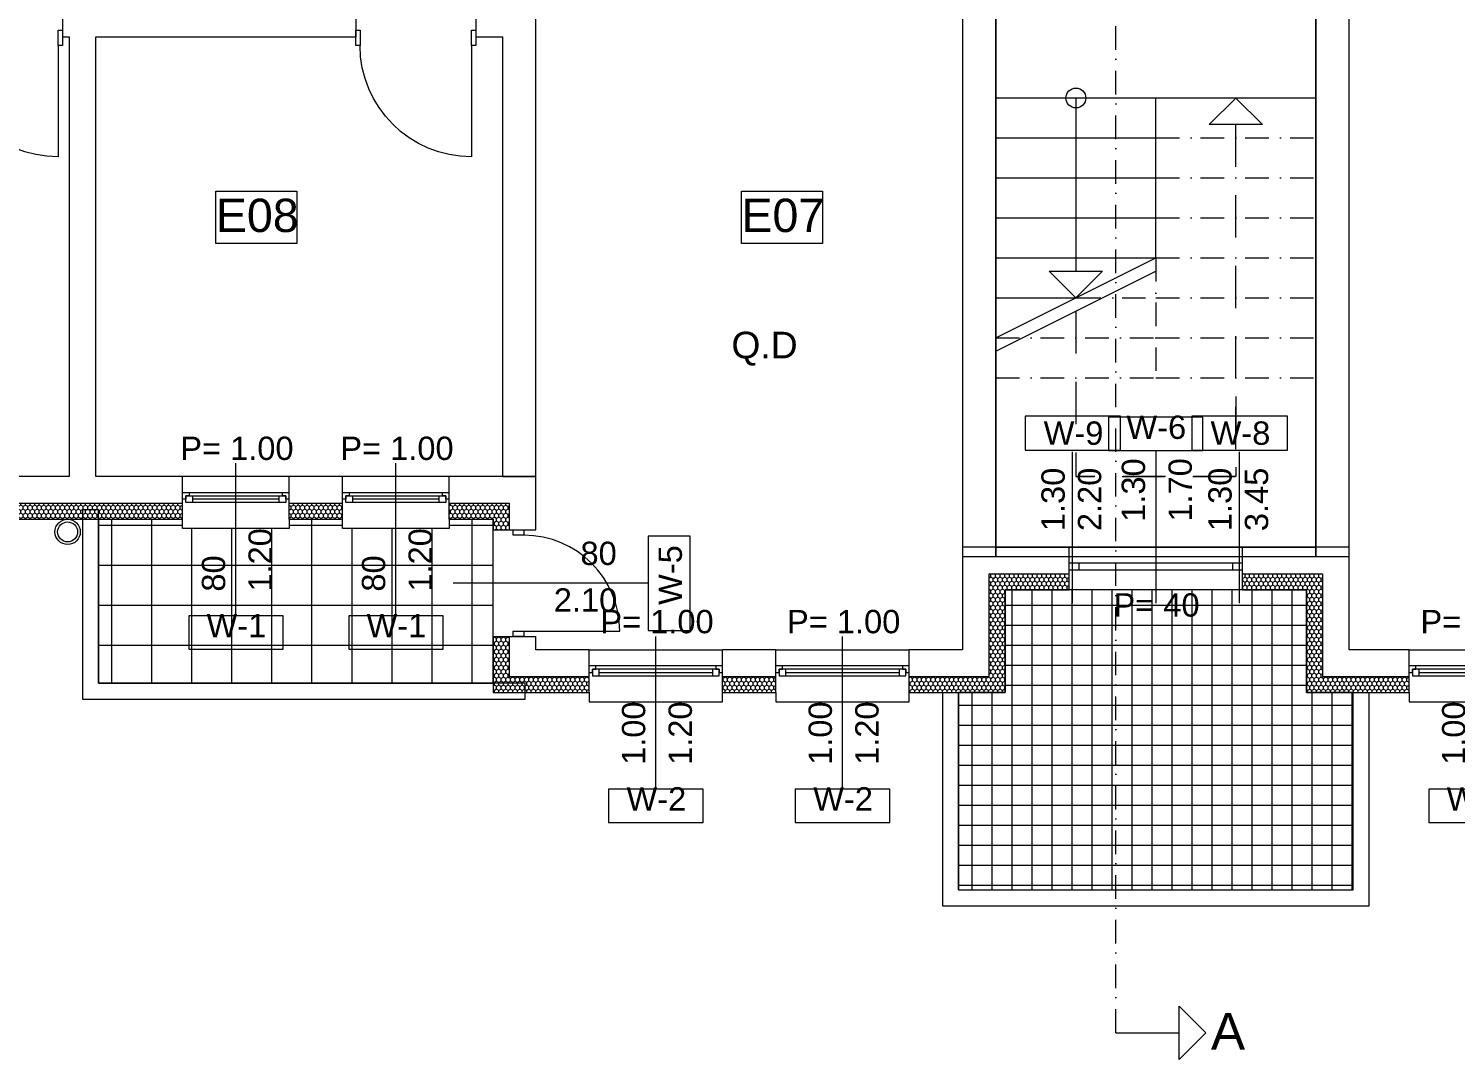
# Model space of a CAD drawing. Header units: feet. Extents: x 2566339 to 2624673, y -124111 to -81443.
# Drawn here: x 2579728 to 2590429, y -111632 to -103898 of the extents above; entities that cross this region are included whole.
import ezdxf
from ezdxf.enums import TextEntityAlignment as Align

# ---------------------------------------------------------------- set-up
doc = ezdxf.new("R2010")
doc.units = ezdxf.units.FT
doc.header["$MEASUREMENT"] = 0
doc.linetypes.add('Dot & Dashed', pattern=[335.138881, 176.388884, -88.194442, 0, -70.555556])
doc.linetypes.add('Long Dashed', pattern=[529.166651, 317.499995, -211.666656])
for name, color, linetype, lineweight in [('ARCHICAD Door Markers_Pen_No__20', 1, 'Continuous', 5), ('ARCHICAD Doors_Pen_No__1', 7, 'Continuous', 5), ('ARCHICAD Doors_Pen_No__60', 230, 'Continuous', 5), ('ARCHICAD Window Markers_Pen_No__20', 1, 'Continuous', 5), ('ARCHICAD Windows_Pen_No__20', 1, 'Continuous', 5), ('Columns_Pen_No__1', 7, 'Continuous', 5), ('Columns_Pen_No__6', 5, 'Continuous', 5), ('Dimensioning - General_Pen_No__20', 1, 'Continuous', 5), ('Dimensioning - General_Pen_No__41', 7, 'Continuous', 5), ('Exterior walls_Pen_No__1', 7, 'Continuous', 5), ('Exterior walls_Pen_No__20', 1, 'Continuous', 5), ('Shell - Roof_Pen_No__1', 7, 'Continuous', 5), ('Shell - Roof_Pen_No__20', 1, 'Continuous', 5), ('Shell - Roof_Pen_No__21', 7, 'Continuous', 5), ('Structural - Bearing_Pen_No__1', 7, 'Continuous', 5), ('Text blocks_Pen_No__2', 8, 'Continuous', 5), ('Text blocks_Pen_No__20', 1, 'Continuous', 5)]:
    doc.layers.add(name, color=color, linetype=linetype, lineweight=lineweight)
for name, color, linetype in [('Columns', 7, 'Continuous'), ('Exterior walls', 7, 'Continuous'), ('Shell - Roof', 7, 'Continuous')]:
    doc.layers.add(name, color=color, linetype=linetype)
for name, color, linetype, lineweight, true_color in [('Exterior walls_Pen_No__14', 7, 'Continuous', 5, 0xbd8b17), ('Exterior walls_Pen_No__81', 7, 'Continuous', 5, 0x6a6a6a), ('Structural - Bearing_Pen_No__102', 7, 'Continuous', 5, 0xcccccc), ('Structural - Bearing_Pen_No__82', 7, 'Continuous', 5, 0xaaaaaa)]:
    doc.layers.add(name, color=color, linetype=linetype, lineweight=lineweight, true_color=true_color)
doc.styles.add('GENERATED_STYLE_1', font='arial.ttf')
pattern_1 = [(90, (2247653.822, -76424.967), (-34.641016, 0), [20, -40]), (90, (2247636.502, -76394.967), (-34.641016, 0), [20, -40]), (150, (2247653.822, -76404.967), (17.320508, 30), [20, -40]), (150, (2247619.18, -76404.967), (17.320508, 30), [20, -40]), (210, (2247653.822, -76424.967), (-17.320508, 30), [20, -40]), (210, (2247619.18, -76424.967), (-17.320508, 30), [20, -40])]

# ---------------------------------------------------------------- blocks, each defined once
blk = doc.blocks.new('Window 22')
at = {"layer": 'ARCHICAD Windows_Pen_No__20', "color": 1, "linetype": 'Continuous', "lineweight": 5}
for p, q in [((-650, 120), (650, 120)), ((-650, 0), (-650, 120)), ((650, 0), (650, 120)), ((-650, 0), (-575, 0)), ((-650, -50), (-650, 0)), ((-650, -50), (-650, 0)), ((-575, 0), (-575, -50)), ((-575, 0), (575, 0)), ((575, -50), (575, 0)), ((575, 0), (650, 0)), ((650, -50), (650, 0)), ((650, -50), (650, 0)), ((-575, -50), (-650, -50)), ((-650, -80), (-650, -50)), ((-650, -200), (-650, -80)), ((575, -50), (-575, -50)), ((650, -50), (575, -50)), ((650, -80), (650, -50)), ((650, -200), (650, -80)), ((-650, -200), (650, -200))]:
    blk.add_line(p, q, dxfattribs=at)
blk = doc.blocks.new('W Marker 22')
at = {"layer": 'ARCHICAD Window Markers_Pen_No__20', "color": 1, "linetype": 'Continuous', "lineweight": 5}
for p, q in [((354, 975), (-354, 975)), ((-354, 975), (-354, 725)), ((354, 725), (354, 975)), ((-354, 725), (354, 725)), ((0, 725), (0, -420))]:
    blk.add_line(p, q, dxfattribs=at)
at = {"layer": 'ARCHICAD Window Markers_Pen_No__20', "color": 1, "lineweight": 5, "style": 'GENERATED_STYLE_1'}
for tag, p in [('AC_MarkerText_2', (-28, 191)), ('headDistCm', (323, 192))]:
    blk.add_attdef(tag, text='', height=175, rotation=90, dxfattribs=at).set_placement(p, align=Align.BOTTOM_LEFT)
for tag, p in [('AC_MarkerText_1', (-220, 760)), ('AC_MarkerText_4', (-317, -573))]:
    blk.add_attdef(tag, text='', height=175, dxfattribs=at).set_placement(p, align=Align.BOTTOM_LEFT)
blk = doc.blocks.new('Wall_1', base_point=(2587052, -108109))
at = {"layer": 'Exterior walls_Pen_No__14', "linetype": 'Continuous', "lineweight": 5, "true_color": 0xbd8b17}
h = blk.add_hatch(dxfattribs=at)
h.set_pattern_fill('STYROFOAM_SM_INSULATION', color=42, style=0, pattern_type=2)
h.set_pattern_definition(pattern_1)
h.paths.add_polyline_path([(2587531, -107989), (2586932, -107989), (2587052, -108109), (2587531, -108109)])
h = blk.add_hatch(dxfattribs=at)
h.set_pattern_fill('STYROFOAM_SM_INSULATION', color=42, style=0, pattern_type=2)
h.set_pattern_definition(pattern_1)
h.paths.add_polyline_path([(2589432, -107989), (2588831, -107989), (2588831, -108109), (2589312, -108109)])
at = {"layer": 'Exterior walls_Pen_No__1', "color": 7, "linetype": 'Continuous', "lineweight": 5}
for p, q in [((2587531, -107909), (2587531, -107789)), ((2588831, -107909), (2588831, -107789)), ((2587531, -107959), (2587531, -107909)), ((2587531, -107989), (2587531, -107959)), ((2588831, -107959), (2588831, -107909)), ((2588831, -107989), (2588831, -107959)), ((2586932, -107989), (2587531, -107989)), ((2587531, -108109), (2587531, -107989)), ((2588831, -107989), (2589432, -107989)), ((2588831, -108109), (2588831, -107989))]:
    blk.add_line(p, q, dxfattribs=at)
at = {"layer": 'Exterior walls_Pen_No__1', "color": 7, "linetype": 'Continuous', "lineweight": 5, "flags": 128}
for points in [[(2587531, -107789), (2586732, -107789)], [(2589632, -107789), (2588831, -107789)], [(2587052, -108109), (2587531, -108109)], [(2588831, -108109), (2589312, -108109)]]:
    blk.add_lwpolyline(points, dxfattribs=at)
at = {"layer": 'ARCHICAD Window Markers_Pen_No__20', "color": 1, "lineweight": 5}
blk.add_blockref('W Marker 22', (2588181, -107789), dxfattribs=at).add_auto_attribs({'headDistCm': '1.70', 'AC_MarkerText_1': 'W-6', 'AC_MarkerText_2': '1.30', 'AC_MarkerText_4': 'P= 40'})
at = {"layer": 'ARCHICAD Windows_Pen_No__20', "color": 1, "linetype": 'Continuous', "lineweight": 5, "xscale": -1, "zscale": 1000}
blk.add_blockref('Window 22', (2588181, -107909), dxfattribs=at)
blk = doc.blocks.new('Window 22_4')
at = {"layer": 'ARCHICAD Windows_Pen_No__20', "color": 1, "linetype": 'Continuous', "lineweight": 5}
for p, q in [((-400, 150), (-400, 220)), ((-400, 220), (400, 220)), ((400, 220), (400, 150)), ((-400, 150), (-400, 30)), ((400, 150), (400, 30)), ((-400, 30), (-400, 0)), ((-400, 0), (-375, 0)), ((-400, 0), (-400, -50)), ((-400, 0), (-400, -50)), ((-375, 25), (-325, 25)), ((-375, -25), (-375, 25)), ((-375, 0), (-375, -25)), ((-325, 25), (325, 25)), ((-325, 25), (-325, -25)), ((-325, 25), (325, 25)), ((-325, 0), (325, 0)), ((325, -25), (325, 25)), ((325, 25), (375, 25)), ((375, 25), (375, -25)), ((375, -25), (375, 0)), ((375, 0), (400, 0)), ((400, 30), (400, 0)), ((400, 0), (400, -50)), ((400, 0), (400, -50)), ((-350, -50), (-400, -50)), ((-400, -50), (-400, -170)), ((-375, -25), (-350, -25)), ((-325, -25), (-375, -25)), ((-350, -25), (-350, -50)), ((350, -50), (-350, -50)), ((325, -25), (-325, -25)), ((375, -25), (325, -25)), ((350, -50), (350, -25)), ((350, -25), (375, -25)), ((400, -50), (350, -50)), ((400, -50), (400, -170)), ((-400, -170), (400, -170))]:
    blk.add_line(p, q, dxfattribs=at)
blk = doc.blocks.new('W Marker 22_2')
at = {"layer": 'ARCHICAD Window Markers_Pen_No__20', "color": 1, "linetype": 'Continuous', "lineweight": 5}
for p, q in [((0, -1045), (0, 100)), ((-354, -1045), (-354, -1295)), ((354, -1045), (-354, -1045)), ((354, -1295), (354, -1045)), ((-354, -1295), (354, -1295))]:
    blk.add_line(p, q, dxfattribs=at)
at = {"layer": 'ARCHICAD Window Markers_Pen_No__20', "color": 1, "lineweight": 5, "style": 'GENERATED_STYLE_1'}
for tag, rotation, p in [('AC_MarkerText_4', 180, (417, 367)), ('whDistCm', 270, (-323, -397)), ('AC_MarkerText_2', 270, (27, -597)), ('AC_MarkerText_1', 180, (220, -962))]:
    blk.add_attdef(tag, text='', height=175, rotation=rotation, dxfattribs=at).set_placement(p, align=Align.BOTTOM_LEFT)
blk = doc.blocks.new('Wall_12', base_point=(2576912, -107579))
at = {"layer": 'Exterior walls_Pen_No__14', "linetype": 'Continuous', "lineweight": 5, "true_color": 0xbd8b17}
h = blk.add_hatch(dxfattribs=at)
h.set_pattern_fill('STYROFOAM_SM_INSULATION', color=42, style=0, pattern_type=2)
h.set_pattern_definition(pattern_1)
h.paths.add_polyline_path([(2577032, -107459), (2576912, -107579), (2577632, -107579), (2577632, -107459)])
h = blk.add_hatch(dxfattribs=at)
h.set_pattern_fill('STYROFOAM_SM_INSULATION', color=42, style=0, pattern_type=2)
h.set_pattern_definition(pattern_1)
h.paths.add_polyline_path([(2578832, -107459), (2578432, -107459), (2578432, -107579), (2578832, -107579)])
h = blk.add_hatch(dxfattribs=at)
h.set_pattern_fill('STYROFOAM_SM_INSULATION', color=42, style=0, pattern_type=2)
h.set_pattern_definition(pattern_1)
h.paths.add_polyline_path([(2580883, -107459), (2579632, -107459), (2579632, -107579), (2580883, -107579)])
h = blk.add_hatch(dxfattribs=at)
h.set_pattern_fill('STYROFOAM_SM_INSULATION', color=42, style=0, pattern_type=2)
h.set_pattern_definition(pattern_1)
h.paths.add_polyline_path([(2581683, -107459), (2581683, -107579), (2582083, -107579), (2582083, -107459)])
h = blk.add_hatch(dxfattribs=at)
h.set_pattern_fill('STYROFOAM_SM_INSULATION', color=42, style=0, pattern_type=2)
h.set_pattern_definition(pattern_1)
h.paths.add_polyline_path([(2582883, -107459), (2582883, -107579), (2583212, -107579), (2583332, -107459)])
at = {"layer": 'Exterior walls_Pen_No__1', "color": 7, "linetype": 'Continuous', "lineweight": 5}
for p, q in [((2577632, -107379), (2577632, -107259)), ((2578432, -107379), (2578432, -107259)), ((2578832, -107379), (2578832, -107259)), ((2579632, -107379), (2579632, -107259)), ((2580883, -107379), (2580883, -107259)), ((2581683, -107379), (2581683, -107259)), ((2582083, -107379), (2582083, -107259)), ((2582883, -107379), (2582883, -107259)), ((2577632, -107429), (2577632, -107379)), ((2577632, -107459), (2577632, -107429)), ((2578432, -107429), (2578432, -107379)), ((2578432, -107459), (2578432, -107429)), ((2578832, -107429), (2578832, -107379)), ((2578832, -107459), (2578832, -107429)), ((2579632, -107429), (2579632, -107379)), ((2579632, -107459), (2579632, -107429)), ((2580883, -107429), (2580883, -107379)), ((2580883, -107459), (2580883, -107429)), ((2581683, -107429), (2581683, -107379)), ((2581683, -107459), (2581683, -107429)), ((2582083, -107429), (2582083, -107379)), ((2582083, -107459), (2582083, -107429)), ((2582883, -107429), (2582883, -107379)), ((2582883, -107459), (2582883, -107429)), ((2577032, -107459), (2577632, -107459)), ((2577632, -107579), (2577632, -107459)), ((2578432, -107459), (2578832, -107459)), ((2578432, -107579), (2578432, -107459)), ((2578832, -107579), (2578832, -107459)), ((2579632, -107459), (2580883, -107459)), ((2579632, -107579), (2579632, -107459)), ((2580883, -107579), (2580883, -107459)), ((2581683, -107459), (2582083, -107459)), ((2581683, -107579), (2581683, -107459)), ((2582083, -107579), (2582083, -107459)), ((2582883, -107459), (2583332, -107459)), ((2582883, -107579), (2582883, -107459))]:
    blk.add_line(p, q, dxfattribs=at)
at = {"layer": 'Exterior walls_Pen_No__1', "color": 7, "linetype": 'Continuous', "lineweight": 5, "flags": 128}
for points in [[(2577632, -107259), (2577232, -107259)], [(2578832, -107259), (2578432, -107259)], [(2580032, -107259), (2579632, -107259)], [(2580883, -107259), (2580232, -107259)], [(2582083, -107259), (2581683, -107259)], [(2583532, -107259), (2582883, -107259)], [(2576912, -107579), (2577632, -107579)], [(2578432, -107579), (2578832, -107579)], [(2579632, -107579), (2580883, -107579)], [(2581683, -107579), (2582083, -107579)], [(2582883, -107579), (2583212, -107579)]]:
    blk.add_lwpolyline(points, dxfattribs=at)
at = {"layer": 'ARCHICAD Window Markers_Pen_No__20', "color": 1, "linetype": 'Continuous', "lineweight": 5}
ref = blk.add_blockref('W Marker 22_2', (2578032, -107259), dxfattribs=at)
ref.add_attrib('whDistCm', '1.20', dxfattribs={"color": 1, "lineweight": 5, "height": 175, "rotation": 90, "style": 'GENERATED_STYLE_1'}).set_placement((2578355, -108122), align=Align.BOTTOM_LEFT)
ref.add_attrib('AC_MarkerText_1', 'W-1', dxfattribs={"color": 1, "lineweight": 5, "height": 175, "style": 'GENERATED_STYLE_1'}).set_placement((2577812, -108517), align=Align.BOTTOM_LEFT)
ref.add_attrib('AC_MarkerText_2', '80', dxfattribs={"color": 1, "lineweight": 5, "height": 175, "rotation": 90, "style": 'GENERATED_STYLE_1'}).set_placement((2578005, -108122), align=Align.BOTTOM_LEFT)
ref.add_attrib('AC_MarkerText_4', 'P= 1.00', dxfattribs={"color": 1, "lineweight": 5, "height": 175, "style": 'GENERATED_STYLE_1'}).set_placement((2577616, -107187), align=Align.BOTTOM_LEFT)
ref = blk.add_blockref('W Marker 22_2', (2579232, -107259), dxfattribs=at)
ref.add_attrib('whDistCm', '1.20', dxfattribs={"color": 1, "lineweight": 5, "height": 175, "rotation": 90, "style": 'GENERATED_STYLE_1'}).set_placement((2579555, -108122), align=Align.BOTTOM_LEFT)
ref.add_attrib('AC_MarkerText_1', 'W-1', dxfattribs={"color": 1, "lineweight": 5, "height": 175, "style": 'GENERATED_STYLE_1'}).set_placement((2579012, -108517), align=Align.BOTTOM_LEFT)
ref.add_attrib('AC_MarkerText_2', '80', dxfattribs={"color": 1, "lineweight": 5, "height": 175, "rotation": 90, "style": 'GENERATED_STYLE_1'}).set_placement((2579205, -108122), align=Align.BOTTOM_LEFT)
ref.add_attrib('AC_MarkerText_4', 'P= 1.00', dxfattribs={"color": 1, "lineweight": 5, "height": 175, "style": 'GENERATED_STYLE_1'}).set_placement((2578816, -107187), align=Align.BOTTOM_LEFT)
ref = blk.add_blockref('W Marker 22_2', (2581283, -107259), dxfattribs=at)
ref.add_attrib('whDistCm', '1.20', dxfattribs={"color": 1, "lineweight": 5, "height": 175, "rotation": 90, "style": 'GENERATED_STYLE_1'}).set_placement((2581605, -108122), align=Align.BOTTOM_LEFT)
ref.add_attrib('AC_MarkerText_1', 'W-1', dxfattribs={"color": 1, "lineweight": 5, "height": 175, "style": 'GENERATED_STYLE_1'}).set_placement((2581063, -108517), align=Align.BOTTOM_LEFT)
ref.add_attrib('AC_MarkerText_2', '80', dxfattribs={"color": 1, "lineweight": 5, "height": 175, "rotation": 90, "style": 'GENERATED_STYLE_1'}).set_placement((2581255, -108122), align=Align.BOTTOM_LEFT)
ref.add_attrib('AC_MarkerText_4', 'P= 1.00', dxfattribs={"color": 1, "lineweight": 5, "height": 175, "style": 'GENERATED_STYLE_1'}).set_placement((2580866, -107187), align=Align.BOTTOM_LEFT)
ref = blk.add_blockref('W Marker 22_2', (2582483, -107259), dxfattribs=at)
ref.add_attrib('whDistCm', '1.20', dxfattribs={"color": 1, "lineweight": 5, "height": 175, "rotation": 90, "style": 'GENERATED_STYLE_1'}).set_placement((2582805, -108122), align=Align.BOTTOM_LEFT)
ref.add_attrib('AC_MarkerText_1', 'W-1', dxfattribs={"color": 1, "lineweight": 5, "height": 175, "style": 'GENERATED_STYLE_1'}).set_placement((2582263, -108517), align=Align.BOTTOM_LEFT)
ref.add_attrib('AC_MarkerText_2', '80', dxfattribs={"color": 1, "lineweight": 5, "height": 175, "rotation": 90, "style": 'GENERATED_STYLE_1'}).set_placement((2582455, -108122), align=Align.BOTTOM_LEFT)
ref.add_attrib('AC_MarkerText_4', 'P= 1.00', dxfattribs={"color": 1, "lineweight": 5, "height": 175, "style": 'GENERATED_STYLE_1'}).set_placement((2582066, -107187), align=Align.BOTTOM_LEFT)
at = {"layer": 'ARCHICAD Windows_Pen_No__20', "color": 1, "linetype": 'Continuous', "lineweight": 5, "xscale": -1, "zscale": 1000, "rotation": 180}
blk.add_blockref('Window 22_4', (2578032, -107429), dxfattribs=at)
at = {"layer": 'ARCHICAD Windows_Pen_No__20', "color": 1, "linetype": 'Continuous', "lineweight": 5, "zscale": 1000, "rotation": 180}
for p in [(2579232, -107429), (2581283, -107429), (2582483, -107429)]:
    blk.add_blockref('Window 22_4', p, dxfattribs=at)
blk = doc.blocks.new('Storefront with Transom 22_2')
at = {"layer": 'ARCHICAD Doors_Pen_No__60', "color": 230, "linetype": 'Continuous', "lineweight": 5}
for p, q in [((360, 0), (360, 720)), ((-400, 0), (-400, 90)), ((-400, -80), (-400, 0)), ((-400, 0), (-360, 0)), ((-400, -80), (-400, 0)), ((-400, -80), (-400, 0)), ((-360, 0), (-360, -80)), ((360, -80), (360, 0)), ((360, 0), (400, 0)), ((400, 0), (400, 90)), ((400, 0), (400, -80)), ((400, -80), (400, 0)), ((400, -80), (400, 0)), ((-360, -80), (-400, -80)), ((-400, -110), (-400, -80)), ((400, -80), (360, -80)), ((400, -110), (400, -80)), ((-400, -230), (-400, -110)), ((400, -230), (400, -110))]:
    blk.add_line(p, q, dxfattribs=at)
blk.add_arc((360, 0), 720, 90, 180, dxfattribs=at)
blk = doc.blocks.new('D Marker 22')
at = {"layer": 'ARCHICAD Door Markers_Pen_No__20', "color": 1, "linetype": 'Continuous', "lineweight": 5}
for p, q in [((354, 1157), (-354, 1157)), ((-354, 1157), (-354, 843)), ((354, 843), (354, 1157)), ((-354, 843), (354, 843)), ((0, 843), (0, -620))]:
    blk.add_line(p, q, dxfattribs=at)
at = {"layer": 'ARCHICAD Door Markers_Pen_No__20', "color": 1, "lineweight": 5, "style": 'GENERATED_STYLE_1'}
for tag, rotation, p in [('AC_MarkerText_1', 180, (220, 1208)), ('AC_MarkerText_3', 270, (-322, 657)), ('AC_MarkerText_2', 270, (28, 657))]:
    blk.add_attdef(tag, text='', height=175, rotation=rotation, dxfattribs=at).set_placement(p, align=Align.BOTTOM_LEFT)
blk = doc.blocks.new('Wall_13', base_point=(2583212, -107579))
at = {"layer": 'Exterior walls_Pen_No__14', "linetype": 'Continuous', "lineweight": 5, "true_color": 0xbd8b17}
h = blk.add_hatch(dxfattribs=at)
h.set_pattern_fill('STYROFOAM_SM_INSULATION', color=42, style=0, pattern_type=2)
h.set_pattern_definition(pattern_1)
h.paths.add_polyline_path([(2583212, -107579), (2583212, -107659), (2583332, -107659), (2583332, -107459)])
h = blk.add_hatch(dxfattribs=at)
h.set_pattern_fill('STYROFOAM_SM_INSULATION', color=42, style=0, pattern_type=2)
h.set_pattern_definition(pattern_1)
h.paths.add_polyline_path([(2583212, -108879), (2583332, -108759), (2583332, -108459), (2583212, -108459)])
at = {"layer": 'Exterior walls_Pen_No__1', "color": 7, "linetype": 'Continuous', "lineweight": 5}
for p, q in [((2583332, -107459), (2583332, -107659)), ((2583212, -107659), (2583332, -107659)), ((2583332, -107659), (2583362, -107659)), ((2583362, -107659), (2583442, -107659)), ((2583442, -107659), (2583532, -107659)), ((2583212, -108459), (2583332, -108459)), ((2583332, -108459), (2583332, -108759)), ((2583332, -108459), (2583362, -108459)), ((2583362, -108459), (2583442, -108459)), ((2583442, -108459), (2583532, -108459))]:
    blk.add_line(p, q, dxfattribs=at)
at = {"layer": 'Exterior walls_Pen_No__1', "color": 7, "linetype": 'Continuous', "lineweight": 5, "flags": 128}
for points in [[(2583532, -107659), (2583532, -107259)], [(2583212, -107579), (2583212, -107659)], [(2583212, -108459), (2583212, -108879)], [(2583532, -108559), (2583532, -108459)]]:
    blk.add_lwpolyline(points, dxfattribs=at)
at = {"layer": 'ARCHICAD Door Markers_Pen_No__20', "color": 1, "linetype": 'Continuous', "lineweight": 5}
ref = blk.add_blockref('D Marker 22', (2583532, -108059), dxfattribs=dict(at, rotation=270))
ref.add_attrib('AC_MarkerText_1', 'W-5', dxfattribs={"color": 1, "lineweight": 5, "height": 175, "rotation": 90, "style": 'GENERATED_STYLE_1'}).set_placement((2584680, -108222), align=Align.BOTTOM_LEFT)
ref.add_attrib('AC_MarkerText_2', '80', dxfattribs={"color": 1, "lineweight": 5, "height": 175, "rotation": 360, "style": 'GENERATED_STYLE_1'}).set_placement((2583867, -107975), align=Align.BOTTOM_LEFT)
ref.add_attrib('AC_MarkerText_3', '2.10', dxfattribs={"color": 1, "lineweight": 5, "height": 175, "rotation": 360, "style": 'GENERATED_STYLE_1'}).set_placement((2583667, -108325), align=Align.BOTTOM_LEFT)
at = {"layer": 'ARCHICAD Doors_Pen_No__60', "color": 230, "linetype": 'Continuous', "lineweight": 5, "zscale": 1000, "rotation": 270}
blk.add_blockref('Storefront with Transom 22_2', (2583442, -108059), dxfattribs=at)
blk = doc.blocks.new('Window 22_5')
at = {"layer": 'ARCHICAD Windows_Pen_No__20', "color": 1, "linetype": 'Continuous', "lineweight": 5}
for p, q in [((-500, 150), (-500, 220)), ((-500, 220), (500, 220)), ((500, 220), (500, 150)), ((-500, 150), (-500, 30)), ((500, 150), (500, 30)), ((-500, 30), (-500, 0)), ((-500, 0), (-475, 0)), ((-500, 0), (-500, -50)), ((-500, 0), (-500, -50)), ((-475, 25), (-425, 25)), ((-475, -25), (-475, 25)), ((-475, 0), (-475, -25)), ((-425, 25), (425, 25)), ((-425, 25), (-425, -25)), ((-425, 25), (425, 25)), ((-425, 0), (425, 0)), ((425, -25), (425, 25)), ((425, 25), (475, 25)), ((475, 25), (475, -25)), ((475, -25), (475, 0)), ((475, 0), (500, 0)), ((500, 30), (500, 0)), ((500, 0), (500, -50)), ((500, 0), (500, -50)), ((-450, -50), (-500, -50)), ((-500, -50), (-500, -170)), ((-475, -25), (-450, -25)), ((-425, -25), (-475, -25)), ((-450, -25), (-450, -50)), ((450, -50), (-450, -50)), ((425, -25), (-425, -25)), ((475, -25), (425, -25)), ((450, -50), (450, -25)), ((450, -25), (475, -25)), ((500, -50), (450, -50)), ((500, -50), (500, -170)), ((-500, -170), (500, -170))]:
    blk.add_line(p, q, dxfattribs=at)
blk = doc.blocks.new('Wall_14', base_point=(2583212, -108879))
at = {"layer": 'Exterior walls_Pen_No__14', "linetype": 'Continuous', "lineweight": 5, "true_color": 0xbd8b17}
h = blk.add_hatch(dxfattribs=at)
h.set_pattern_fill('STYROFOAM_SM_INSULATION', color=42, style=0, pattern_type=2)
h.set_pattern_definition(pattern_1)
h.paths.add_polyline_path([(2583332, -108759), (2583212, -108879), (2583932, -108879), (2583932, -108759)])
h = blk.add_hatch(dxfattribs=at)
h.set_pattern_fill('STYROFOAM_SM_INSULATION', color=42, style=0, pattern_type=2)
h.set_pattern_definition(pattern_1)
h.paths.add_polyline_path([(2584932, -108759), (2584932, -108879), (2585332, -108879), (2585332, -108759)])
h = blk.add_hatch(dxfattribs=at)
h.set_pattern_fill('STYROFOAM_SM_INSULATION', color=42, style=0, pattern_type=2)
h.set_pattern_definition(pattern_1)
h.paths.add_polyline_path([(2586332, -108759), (2586332, -108879), (2587052, -108879), (2586932, -108759)])
at = {"layer": 'Exterior walls_Pen_No__1', "color": 7, "linetype": 'Continuous', "lineweight": 5}
for p, q in [((2583932, -108679), (2583932, -108559)), ((2584932, -108679), (2584932, -108559)), ((2585332, -108679), (2585332, -108559)), ((2586332, -108679), (2586332, -108559)), ((2583932, -108729), (2583932, -108679)), ((2584932, -108729), (2584932, -108679)), ((2585332, -108729), (2585332, -108679)), ((2586332, -108729), (2586332, -108679)), ((2583332, -108759), (2583932, -108759)), ((2583932, -108759), (2583932, -108729)), ((2583932, -108879), (2583932, -108759)), ((2584932, -108759), (2584932, -108729)), ((2584932, -108759), (2585332, -108759)), ((2584932, -108879), (2584932, -108759)), ((2585332, -108759), (2585332, -108729)), ((2585332, -108879), (2585332, -108759)), ((2586332, -108759), (2586332, -108729)), ((2586332, -108759), (2586932, -108759)), ((2586332, -108879), (2586332, -108759))]:
    blk.add_line(p, q, dxfattribs=at)
at = {"layer": 'Exterior walls_Pen_No__1', "color": 7, "linetype": 'Continuous', "lineweight": 5, "flags": 128}
for points in [[(2583932, -108559), (2583532, -108559)], [(2585332, -108559), (2584932, -108559)], [(2586732, -108559), (2586332, -108559)], [(2583212, -108879), (2583932, -108879)], [(2584932, -108879), (2585332, -108879)], [(2586332, -108879), (2587052, -108879)]]:
    blk.add_lwpolyline(points, dxfattribs=at)
at = {"layer": 'ARCHICAD Window Markers_Pen_No__20', "color": 1, "linetype": 'Continuous', "lineweight": 5}
ref = blk.add_blockref('W Marker 22_2', (2584432, -108559), dxfattribs=at)
ref.add_attrib('A', '1.00', dxfattribs={"color": 1, "lineweight": 5, "height": 175, "rotation": 90, "style": 'GENERATED_STYLE_1'}).set_placement((2584405, -109422), align=Align.BOTTOM_LEFT)
ref.add_attrib('whDistCm', '1.20', dxfattribs={"color": 1, "lineweight": 5, "height": 175, "rotation": 90, "style": 'GENERATED_STYLE_1'}).set_placement((2584755, -109422), align=Align.BOTTOM_LEFT)
ref.add_attrib('AC_MarkerText_1', 'W-2', dxfattribs={"color": 1, "lineweight": 5, "height": 175, "style": 'GENERATED_STYLE_1'}).set_placement((2584212, -109817), align=Align.BOTTOM_LEFT)
ref.add_attrib('AC_MarkerText_4', 'P= 1.00', dxfattribs={"color": 1, "lineweight": 5, "height": 175, "style": 'GENERATED_STYLE_1'}).set_placement((2584016, -108487), align=Align.BOTTOM_LEFT)
ref = blk.add_blockref('W Marker 22_2', (2585832, -108559), dxfattribs=at)
ref.add_attrib('A', '1.00', dxfattribs={"color": 1, "lineweight": 5, "height": 175, "rotation": 90, "style": 'GENERATED_STYLE_1'}).set_placement((2585805, -109422), align=Align.BOTTOM_LEFT)
ref.add_attrib('whDistCm', '1.20', dxfattribs={"color": 1, "lineweight": 5, "height": 175, "rotation": 90, "style": 'GENERATED_STYLE_1'}).set_placement((2586155, -109422), align=Align.BOTTOM_LEFT)
ref.add_attrib('AC_MarkerText_1', 'W-2', dxfattribs={"color": 1, "lineweight": 5, "height": 175, "style": 'GENERATED_STYLE_1'}).set_placement((2585612, -109817), align=Align.BOTTOM_LEFT)
ref.add_attrib('AC_MarkerText_4', 'P= 1.00', dxfattribs={"color": 1, "lineweight": 5, "height": 175, "style": 'GENERATED_STYLE_1'}).set_placement((2585416, -108487), align=Align.BOTTOM_LEFT)
at = {"layer": 'ARCHICAD Windows_Pen_No__20', "color": 1, "linetype": 'Continuous', "lineweight": 5, "xscale": -1, "zscale": 1000, "rotation": 180}
for p in [(2584432, -108729), (2585832, -108729)]:
    blk.add_blockref('Window 22_5', p, dxfattribs=at)
blk = doc.blocks.new('Wall_15', base_point=(2587052, -108879))
at = {"layer": 'Exterior walls_Pen_No__14', "linetype": 'Continuous', "lineweight": 5, "true_color": 0xbd8b17}
h = blk.add_hatch(dxfattribs=at)
h.set_pattern_fill('STYROFOAM_SM_INSULATION', color=42, style=0, pattern_type=2)
h.set_pattern_definition(pattern_1)
h.paths.add_polyline_path([(2587052, -108879), (2587052, -108109), (2586932, -107989), (2586932, -108759)])
at = {"layer": 'Exterior walls_Pen_No__1', "color": 7, "linetype": 'Continuous', "lineweight": 5}
blk.add_line((2586932, -108759), (2586932, -107989), dxfattribs=at)
at = {"layer": 'Exterior walls_Pen_No__1', "color": 7, "linetype": 'Continuous', "lineweight": 5, "flags": 128}
for points in [[(2586732, -107789), (2586732, -108559)], [(2587052, -108879), (2587052, -108109)]]:
    blk.add_lwpolyline(points, dxfattribs=at)
blk = doc.blocks.new('Wall_16', base_point=(2589312, -108109))
at = {"layer": 'Exterior walls_Pen_No__14', "linetype": 'Continuous', "lineweight": 5, "true_color": 0xbd8b17}
h = blk.add_hatch(dxfattribs=at)
h.set_pattern_fill('STYROFOAM_SM_INSULATION', color=42, style=0, pattern_type=2)
h.set_pattern_definition(pattern_1)
h.paths.add_polyline_path([(2589312, -108109), (2589312, -108879), (2589432, -108759), (2589432, -107989)])
at = {"layer": 'Exterior walls_Pen_No__1', "color": 7, "linetype": 'Continuous', "lineweight": 5}
blk.add_line((2589432, -107989), (2589432, -108759), dxfattribs=at)
at = {"layer": 'Exterior walls_Pen_No__1', "color": 7, "linetype": 'Continuous', "lineweight": 5, "flags": 128}
for points in [[(2589632, -108559), (2589632, -107789)], [(2589312, -108109), (2589312, -108879)]]:
    blk.add_lwpolyline(points, dxfattribs=at)
blk = doc.blocks.new('Wall_17', base_point=(2589312, -108879))
at = {"layer": 'Exterior walls_Pen_No__14', "linetype": 'Continuous', "lineweight": 5, "true_color": 0xbd8b17}
h = blk.add_hatch(dxfattribs=at)
h.set_pattern_fill('STYROFOAM_SM_INSULATION', color=42, style=0, pattern_type=2)
h.set_pattern_definition(pattern_1)
h.paths.add_polyline_path([(2589432, -108759), (2589312, -108879), (2590082, -108879), (2590082, -108759)])
h = blk.add_hatch(dxfattribs=at)
h.set_pattern_fill('STYROFOAM_SM_INSULATION', color=42, style=0, pattern_type=2)
h.set_pattern_definition(pattern_1)
h.paths.add_polyline_path([(2591082, -108759), (2591082, -108879), (2591382, -108879), (2591382, -108759)])
h = blk.add_hatch(dxfattribs=at)
h.set_pattern_fill('STYROFOAM_SM_INSULATION', color=42, style=0, pattern_type=2)
h.set_pattern_definition(pattern_1)
h.paths.add_polyline_path([(2592382, -108759), (2592382, -108879), (2593152, -108879), (2593032, -108759)])
at = {"layer": 'Exterior walls_Pen_No__1', "color": 7, "linetype": 'Continuous', "lineweight": 5}
for p, q in [((2590082, -108679), (2590082, -108559)), ((2591082, -108679), (2591082, -108559)), ((2591382, -108679), (2591382, -108559)), ((2592382, -108679), (2592382, -108559)), ((2590082, -108729), (2590082, -108679)), ((2591082, -108729), (2591082, -108679)), ((2591382, -108729), (2591382, -108679)), ((2592382, -108729), (2592382, -108679)), ((2589432, -108759), (2590082, -108759)), ((2590082, -108759), (2590082, -108729)), ((2590082, -108879), (2590082, -108759)), ((2591082, -108759), (2591082, -108729)), ((2591082, -108759), (2591382, -108759)), ((2591082, -108879), (2591082, -108759)), ((2591382, -108759), (2591382, -108729)), ((2591382, -108879), (2591382, -108759)), ((2592382, -108759), (2592382, -108729)), ((2592382, -108759), (2593032, -108759)), ((2592382, -108879), (2592382, -108759))]:
    blk.add_line(p, q, dxfattribs=at)
at = {"layer": 'Exterior walls_Pen_No__1', "color": 7, "linetype": 'Continuous', "lineweight": 5, "flags": 128}
for points in [[(2590082, -108559), (2589632, -108559)], [(2591382, -108559), (2591082, -108559)], [(2592832, -108559), (2592382, -108559)], [(2589312, -108879), (2590082, -108879)], [(2591082, -108879), (2591382, -108879)], [(2592382, -108879), (2593152, -108879)]]:
    blk.add_lwpolyline(points, dxfattribs=at)
at = {"layer": 'ARCHICAD Window Markers_Pen_No__20', "color": 1, "linetype": 'Continuous', "lineweight": 5}
ref = blk.add_blockref('W Marker 22_2', (2590582, -108559), dxfattribs=at)
ref.add_attrib('A', '1.00', dxfattribs={"color": 1, "lineweight": 5, "height": 175, "rotation": 90, "style": 'GENERATED_STYLE_1'}).set_placement((2590555, -109422), align=Align.BOTTOM_LEFT)
ref.add_attrib('whDistCm', '1.20', dxfattribs={"color": 1, "lineweight": 5, "height": 175, "rotation": 90, "style": 'GENERATED_STYLE_1'}).set_placement((2590905, -109422), align=Align.BOTTOM_LEFT)
ref.add_attrib('AC_MarkerText_1', 'W-2', dxfattribs={"color": 1, "lineweight": 5, "height": 175, "style": 'GENERATED_STYLE_1'}).set_placement((2590362, -109817), align=Align.BOTTOM_LEFT)
ref.add_attrib('AC_MarkerText_4', 'P= 1.00', dxfattribs={"color": 1, "lineweight": 5, "height": 175, "style": 'GENERATED_STYLE_1'}).set_placement((2590166, -108487), align=Align.BOTTOM_LEFT)
ref = blk.add_blockref('W Marker 22_2', (2591882, -108559), dxfattribs=at)
ref.add_attrib('A', '1.00', dxfattribs={"color": 1, "lineweight": 5, "height": 175, "rotation": 90, "style": 'GENERATED_STYLE_1'}).set_placement((2591855, -109422), align=Align.BOTTOM_LEFT)
ref.add_attrib('whDistCm', '1.20', dxfattribs={"color": 1, "lineweight": 5, "height": 175, "rotation": 90, "style": 'GENERATED_STYLE_1'}).set_placement((2592205, -109422), align=Align.BOTTOM_LEFT)
ref.add_attrib('AC_MarkerText_1', 'W-2', dxfattribs={"color": 1, "lineweight": 5, "height": 175, "style": 'GENERATED_STYLE_1'}).set_placement((2591662, -109817), align=Align.BOTTOM_LEFT)
ref.add_attrib('AC_MarkerText_4', 'P= 1.00', dxfattribs={"color": 1, "lineweight": 5, "height": 175, "style": 'GENERATED_STYLE_1'}).set_placement((2591466, -108487), align=Align.BOTTOM_LEFT)
at = {"layer": 'ARCHICAD Windows_Pen_No__20', "color": 1, "linetype": 'Continuous', "lineweight": 5, "xscale": -1, "zscale": 1000, "rotation": 180}
for p in [(2590582, -108729), (2591882, -108729)]:
    blk.add_blockref('Window 22_5', p, dxfattribs=at)
blk = doc.blocks.new('Wall_20', base_point=(2589632, -107859))
at = {"layer": 'Exterior walls_Pen_No__1', "color": 7, "linetype": 'Continuous', "lineweight": 5, "flags": 128}
for points in [[(2589382, -101859), (2589382, -107859)], [(2589632, -107859), (2589632, -102109)], [(2589382, -107859), (2589632, -107859)]]:
    blk.add_lwpolyline(points, dxfattribs=at)
blk = doc.blocks.new('Wall_27', base_point=(2586732, -107859))
at = {"layer": 'Exterior walls_Pen_No__1', "color": 7, "linetype": 'Continuous', "lineweight": 5, "flags": 128}
for points in [[(2586982, -107859), (2586982, -101859)], [(2586732, -102109), (2586732, -107859)], [(2586732, -107859), (2586982, -107859)]]:
    blk.add_lwpolyline(points, dxfattribs=at)
blk = doc.blocks.new('Entrance Door 22')
at = {"layer": 'ARCHICAD Doors_Pen_No__1', "color": 7, "linetype": 'Continuous', "lineweight": 5}
for p, q in [((418, 0), (418, 836)), ((-450, 150), (-450, 0)), ((450, 150), (450, 0)), ((-418, 0), (-450, 0)), ((-450, 0), (-450, -115)), ((-450, 0), (-450, -100)), ((-450, 0), (-450, -100)), ((-418, -115), (-418, 0)), ((450, 0), (418, 0)), ((418, 0), (418, -115)), ((450, -115), (450, 0)), ((450, 0), (450, -100)), ((450, 0), (450, -100)), ((-450, -115), (-418, -115)), ((418, -115), (450, -115))]:
    blk.add_line(p, q, dxfattribs=at)
blk.add_arc((418, 0), 836, 90, 180, dxfattribs=at)
blk = doc.blocks.new('Wall_29', base_point=(2583532, -107259))
at = {"layer": 'Exterior walls_Pen_No__1', "color": 7, "linetype": 'Continuous', "lineweight": 5}
for p, q in [((2583382, -102759), (2583282, -102759)), ((2583532, -102759), (2583382, -102759)), ((2583382, -103659), (2583282, -103659)), ((2583532, -103659), (2583382, -103659))]:
    blk.add_line(p, q, dxfattribs=at)
at = {"layer": 'Exterior walls_Pen_No__1', "color": 7, "linetype": 'Continuous', "lineweight": 5, "flags": 128}
for points in [[(2583282, -102109), (2583282, -102759)], [(2583532, -102759), (2583532, -102109)], [(2583282, -103659), (2583282, -103759)], [(2583532, -107259), (2583532, -103659)], [(2583282, -103959), (2583282, -107259)], [(2583282, -107259), (2583532, -107259)]]:
    blk.add_lwpolyline(points, dxfattribs=at)
at = {"layer": 'ARCHICAD Doors_Pen_No__1', "color": 7, "linetype": 'Continuous', "lineweight": 5, "xscale": -1, "zscale": 1000, "rotation": 270}
blk.add_blockref('Entrance Door 22', (2583382, -103209), dxfattribs=at)
blk = doc.blocks.new('Entrance Door 22_3')
at = {"layer": 'ARCHICAD Doors_Pen_No__1', "color": 7, "linetype": 'Continuous', "lineweight": 5}
for p, q in [((418, 0), (418, 836)), ((-418, 0), (-450, 0)), ((-450, 0), (-450, -115)), ((-418, -115), (-418, 0)), ((450, 0), (418, 0)), ((418, 0), (418, -115)), ((450, -115), (450, 0)), ((-450, -115), (-450, -65)), ((-450, -115), (-450, -65)), ((450, -115), (450, -65)), ((450, -115), (450, -65)), ((-450, -115), (-418, -115)), ((-450, -265), (-450, -115)), ((418, -115), (450, -115)), ((450, -265), (450, -115))]:
    blk.add_line(p, q, dxfattribs=at)
blk.add_arc((418, 0), 836, 90, 180, dxfattribs=at)
blk = doc.blocks.new('Wall_32', base_point=(2578882, -103959))
at = {"layer": 'Exterior walls_Pen_No__1', "color": 7, "linetype": 'Continuous', "lineweight": 5}
for p, q in [((2579082, -103759), (2579082, -103909)), ((2579982, -103759), (2579982, -103909)), ((2582182, -103759), (2582182, -103909)), ((2583082, -103759), (2583082, -103909)), ((2579082, -103909), (2579082, -103959)), ((2579982, -103909), (2579982, -103959)), ((2582182, -103909), (2582182, -103959)), ((2583082, -103909), (2583082, -103959))]:
    blk.add_line(p, q, dxfattribs=at)
at = {"layer": 'Exterior walls_Pen_No__1', "color": 7, "linetype": 'Continuous', "lineweight": 5, "flags": 128}
for points in [[(2579082, -103759), (2579032, -103759)], [(2582182, -103759), (2579982, -103759)], [(2583282, -103759), (2583082, -103759)], [(2579032, -103959), (2579082, -103959)], [(2579982, -103959), (2580032, -103959)], [(2580232, -103959), (2582182, -103959)], [(2583082, -103959), (2583282, -103959)]]:
    blk.add_lwpolyline(points, dxfattribs=at)
at = {"layer": 'ARCHICAD Doors_Pen_No__1', "color": 7, "linetype": 'Continuous', "lineweight": 5, "xscale": -1, "zscale": 1000, "rotation": 180}
for p in [(2579532, -104024), (2582632, -104024)]:
    blk.add_blockref('Entrance Door 22_3', p, dxfattribs=at)
blk = doc.blocks.new('Wall_33', base_point=(2580032, -103959))
at = {"layer": 'Exterior walls_Pen_No__1', "color": 7, "linetype": 'Continuous', "lineweight": 5, "flags": 128}
for points in [[(2580032, -103959), (2580032, -107259)], [(2580232, -107259), (2580232, -103959)]]:
    blk.add_lwpolyline(points, dxfattribs=at)
blk = doc.blocks.new('Wall_65', base_point=(2583332, -108809))
at = {"layer": 'Exterior walls_Pen_No__1', "color": 7, "linetype": 'Continuous', "lineweight": 5, "flags": 128}
for points in [[(2583452, -108809), (2583332, -108809)], [(2583452, -108929), (2583452, -108809)]]:
    blk.add_lwpolyline(points, dxfattribs=at)
blk = doc.blocks.new('Wall_66', base_point=(2583332, -108929))
at = {"layer": 'Exterior walls_Pen_No__1', "color": 7, "linetype": 'Continuous', "lineweight": 5, "flags": 128}
for points in [[(2583332, -108809), (2580252, -108809)], [(2580132, -108929), (2583452, -108929)]]:
    blk.add_lwpolyline(points, dxfattribs=at)
blk = doc.blocks.new('Wall_67', base_point=(2580132, -108929))
at = {"layer": 'Exterior walls_Pen_No__1', "color": 7, "linetype": 'Continuous', "lineweight": 5, "flags": 128}
for points in [[(2580252, -107509), (2580132, -107509)], [(2580132, -107509), (2580132, -108929)], [(2580252, -108809), (2580252, -107509)]]:
    blk.add_lwpolyline(points, dxfattribs=at)
blk = doc.blocks.new('Column_4', base_point=(2580022, -107674))
at = {"layer": 'Columns_Pen_No__1', "color": 7, "linetype": 'Continuous', "lineweight": 5}
blk.add_circle((2580022, -107674), 95, dxfattribs=at)
at = {"layer": 'Columns_Pen_No__6', "color": 5, "linetype": 'Continuous', "lineweight": 5}
blk.add_circle((2580022, -107674), 75, dxfattribs=at)
blk = doc.blocks.new('Line_2', base_point=(2587881, -111432))
at = {"layer": 'Exterior walls_Pen_No__20', "color": 1, "linetype": 'Continuous', "lineweight": 5}
for p, q in [((2588557, -111432), (2588357, -111232)), ((2588357, -111632), (2588357, -111232)), ((2587881, -111432), (2588357, -111432)), ((2588557, -111432), (2588357, -111632))]:
    blk.add_line(p, q, dxfattribs=at)
blk = doc.blocks.new('Polyline_2', base_point=(2587582, -106019))
at = {"layer": 'Shell - Roof_Pen_No__1', "color": 7, "linetype": 'Continuous', "lineweight": 5}
for p, q in [((2588782, -104419), (2588582, -104619)), ((2588782, -104419), (2588982, -104619)), ((2588982, -104619), (2588582, -104619))]:
    blk.add_line(p, q, dxfattribs=at)
at = {"layer": 'Shell - Roof_Pen_No__1', "color": 7, "linetype": 'Long Dashed', "lineweight": 5, "flags": 128}
blk.add_lwpolyline([(2587582, -106019), (2587582, -107259), (2588782, -107259), (2588782, -104619)], dxfattribs=at)
blk = doc.blocks.new('Polyline_3', base_point=(2587582, -104419))
at = {"layer": 'Shell - Roof_Pen_No__1', "color": 7, "linetype": 'Continuous', "lineweight": 5}
for p, q in [((2587582, -105919), (2587382, -105719)), ((2587382, -105719), (2587782, -105719)), ((2587582, -105919), (2587782, -105719))]:
    blk.add_line(p, q, dxfattribs=at)
at = {"layer": 'Shell - Roof_Pen_No__1', "color": 7, "linetype": 'Continuous', "lineweight": 5, "flags": 128}
blk.add_lwpolyline([(2587582, -104419), (2587582, -105719)], dxfattribs=at)

msp = doc.modelspace()

# ---------------------------------------------------------------- hatches: boundary and pattern name
at = {"layer": 'Structural - Bearing_Pen_No__102', "linetype": 'Continuous', "lineweight": 5, "true_color": 0xcccccc}
h = msp.add_hatch(dxfattribs=at)
h.set_pattern_fill('GRID_15X15', color=254, style=0, pattern_type=2)
h.set_pattern_definition([(0, (2247653.82, -76424.97), (0, 150), []), (90, (2247653.82, -76424.97), (-150, 0), [])])
h.paths.add_polyline_path([(2586702.63, -110359.236), (2589662.326, -110359.236), (2589662.326, -108879.236), (2589312.326, -108879.236), (2589312.326, -108109.236), (2587052.326, -108109.236), (2587052.326, -108879.236), (2586702.63, -108879.236)])
at = {"layer": 'Structural - Bearing_Pen_No__82', "linetype": 'Continuous', "lineweight": 5, "true_color": 0xaaaaaa}
h = msp.add_hatch(dxfattribs=at)
h.set_pattern_fill('GRID_30X30', color=253, style=0, pattern_type=2)
h.set_pattern_definition([(0, (2247653.82, -76424.97), (0, 300), []), (90, (2247653.82, -76424.97), (-300, 0), [])])
h.paths.add_polyline_path([(2580252.326, -107580.862), (2580252.326, -108809.236), (2583212.326, -108809.236), (2583212.326, -107580.862), (2582882.529, -107580.862), (2582882.529, -107649.236), (2582082.529, -107649.236), (2582082.529, -107580.862), (2581682.529, -107580.862), (2581682.529, -107649.236), (2580882.529, -107649.236), (2580882.529, -107580.862)])

# ---------------------------------------------------------------- linework, layer by layer
at = {"layer": 'Exterior walls_Pen_No__20', "color": 1, "linetype": 'Dot & Dashed', "lineweight": 5}
msp.add_line((2587881.214, -111432.096), (2587881.214, -91812.772), dxfattribs=at)
at = {"layer": 'Exterior walls_Pen_No__81', "color": 251, "linetype": 'Continuous', "lineweight": 5, "true_color": 0x6a6a6a}
for p, q in [((2586982.326, -101859.236), (2586982.326, -107789.236)), ((2586982.326, -101859.236), (2586982.326, -107789.236)), ((2589382.326, -107789.236), (2589382.326, -101859.236)), ((2589382.326, -107789.236), (2589382.326, -101859.236)), ((2586982.326, -107789.236), (2589382.326, -107789.236)), ((2586982.326, -107789.236), (2589382.326, -107789.236)), ((2586582.326, -108879.236), (2586582.326, -110479.236)), ((2586702.63, -110359.236), (2586702.63, -108879.236)), ((2589662.326, -110359.236), (2589662.326, -108879.236)), ((2589782.326, -110479.236), (2589782.326, -108879.236)), ((2586702.326, -110359.236), (2589662.326, -110359.236)), ((2586582.326, -110479.236), (2589782.326, -110479.236))]:
    msp.add_line(p, q, dxfattribs=at)
at = {"layer": 'Shell - Roof_Pen_No__1', "color": 7, "linetype": 'Continuous', "lineweight": 5}
for p, q in [((2588182.326, -105619.236), (2588182.326, -104419.236)), ((2586982.326, -104719.236), (2588182.326, -104719.236)), ((2586982.326, -105019.236), (2588182.326, -105019.236)), ((2586982.326, -105319.236), (2588182.326, -105319.236)), ((2586982.326, -105619.236), (2588182.326, -105619.236)), ((2586982.326, -106219.236), (2588182.326, -105619.236)), ((2586982.326, -106319.236), (2588182.326, -105719.236)), ((2586982.326, -105919.236), (2587593.707, -105919.236))]:
    msp.add_line(p, q, dxfattribs=at)
at = {"layer": 'Shell - Roof_Pen_No__1', "color": 7, "linetype": 'Dot & Dashed', "lineweight": 5}
for p, q in [((2588182.326, -104719.236), (2589382.326, -104719.236)), ((2588182.326, -105019.236), (2589382.326, -105019.236)), ((2588182.326, -105319.236), (2589382.326, -105319.236)), ((2588182.326, -105619.236), (2589382.326, -105619.236)), ((2588182.326, -105619.236), (2588182.326, -106519.236)), ((2587593.707, -105919.236), (2588182.326, -105919.236)), ((2588182.326, -105919.236), (2589382.326, -105919.236)), ((2586982.326, -106219.236), (2588182.326, -106219.236)), ((2588182.326, -106219.236), (2589382.326, -106219.236)), ((2586982.326, -106519.236), (2588182.326, -106519.236)), ((2588182.326, -106519.236), (2589382.326, -106519.236))]:
    msp.add_line(p, q, dxfattribs=at)
at = {"layer": 'Shell - Roof_Pen_No__1', "color": 7, "linetype": 'Continuous', "lineweight": 5}
msp.add_lwpolyline([(2586982.326, -104419.236), (2586982.326, -107859.236), (2589382.326, -107859.236), (2589382.326, -104419.236)], close=True, dxfattribs=at)
msp.add_circle((2587582.326, -104419.236), 74.439, dxfattribs=at)
at = {"layer": 'Shell - Roof_Pen_No__20', "color": 1, "linetype": 'Continuous', "lineweight": 5}
for p, q in [((2587916.391, -106805.333), (2587201.03, -106805.333)), ((2587201.03, -106805.333), (2587201.03, -107060.819)), ((2587916.391, -107060.819), (2587916.391, -106805.333)), ((2589168.255, -106805.333), (2588452.894, -106805.333)), ((2588452.894, -106805.333), (2588452.894, -107060.819)), ((2589168.255, -107060.819), (2589168.255, -106805.333)), ((2587201.03, -107060.819), (2587916.391, -107060.819)), ((2587556.764, -108209.236), (2587556.764, -107073.594)), ((2588452.894, -107060.819), (2589168.255, -107060.819)), ((2588808.628, -108209.236), (2588808.628, -107073.594))]:
    msp.add_line(p, q, dxfattribs=at)
at = {"layer": 'Shell - Roof_Pen_No__21', "color": 7, "linetype": 'Long Dashed', "lineweight": 5}
for p, q in [((2588782.326, -106659.236), (2588782.326, -107259.236)), ((2588782.326, -107259.236), (2587602.612, -107259.236)), ((2586982.326, -107859.236), (2589382.326, -107859.236))]:
    msp.add_line(p, q, dxfattribs=at)
at = {"layer": 'Structural - Bearing_Pen_No__1', "color": 7, "linetype": 'Continuous', "lineweight": 5, "flags": 128}
for points in [[(2580252.326, -107580.862), (2580252.326, -108809.236), (2583212.326, -108809.236), (2583212.326, -107580.862), (2582882.529, -107580.862), (2582882.529, -107649.236), (2582082.529, -107649.236), (2582082.529, -107580.862), (2581682.529, -107580.862), (2581682.529, -107649.236), (2580882.529, -107649.236), (2580882.529, -107580.862)], [(2586702.63, -110359.236), (2589662.326, -110359.236), (2589662.326, -108879.236), (2589312.326, -108879.236), (2589312.326, -108109.236), (2587052.326, -108109.236), (2587052.326, -108879.236), (2586702.63, -108879.236)]]:
    msp.add_lwpolyline(points, close=True, dxfattribs=at)
at = {"layer": 'Text blocks_Pen_No__2', "color": 8, "linetype": 'Continuous', "lineweight": 5, "flags": 128}
for points in [[(2581133.03, -105117.648), (2581741.031, -105117.648), (2581741.031, -105510.506), (2581133.03, -105510.506)], [(2585074.144, -105117.649), (2585682.145, -105117.649), (2585682.145, -105510.506), (2585074.144, -105510.506)]]:
    msp.add_lwpolyline(points, close=True, dxfattribs=at)

# ---------------------------------------------------------------- block references
at = {"layer": 'Columns', "color": 5, "lineweight": 5}
msp.add_blockref('Column_4', (2580021.676, -107674.236), dxfattribs=at)
at = {"layer": 'Exterior walls', "color": 7, "lineweight": 5}
for name, p in [('Wall_27', (2586732.326, -107859.236)), ('Wall_20', (2589632.326, -107859.236)), ('Wall_29', (2583532.326, -107259.236)), ('Wall_32', (2578882.326, -103959.236)), ('Wall_33', (2580032.326, -103959.236)), ('Wall_1', (2587052.326, -108109.236)), ('Wall_12', (2576912.326, -107579.236)), ('Wall_13', (2583212.326, -107579.236)), ('Wall_67', (2580132.326, -108929.236)), ('Wall_15', (2587052.326, -108879.236)), ('Wall_16', (2589312.326, -108109.236)), ('Wall_14', (2583212.326, -108879.236)), ('Wall_17', (2589312.326, -108879.236)), ('Wall_66', (2583332.326, -108929.236)), ('Wall_65', (2583332.326, -108809.236))]:
    msp.add_blockref(name, p, dxfattribs=at)
at = {"layer": 'Exterior walls', "color": 1, "linetype": 'Continuous', "lineweight": 5}
msp.add_blockref('Line_2', (2587881.214, -111432.096), dxfattribs=at)
at = {"layer": 'Shell - Roof', "color": 7, "linetype": 'Continuous', "lineweight": 5}
msp.add_blockref('Polyline_3', (2587582.326, -104419.236), dxfattribs=at)
at = {"layer": 'Shell - Roof', "color": 7, "linetype": 'Long Dashed', "lineweight": 5}
msp.add_blockref('Polyline_2', (2587582.326, -106019.236), dxfattribs=at)

# ---------------------------------------------------------------- texts
at = {"layer": 'Dimensioning - General_Pen_No__20', "color": 1, "linetype": 'Continuous', "lineweight": 5, "char_height": 175, "attachment_point": 7, "style": 'GENERATED_STYLE_1'}
for s, insert in [('\\A1;W-9', (2587340.513, -107023.223)), ('\\A1;W-8', (2588592.377, -107023.223))]:
    msp.add_mtext(s, dxfattribs=dict(at, insert=insert))
at = {"layer": 'Dimensioning - General_Pen_No__20', "color": 1, "linetype": 'Continuous', "lineweight": 5, "char_height": 175, "attachment_point": 7, "rotation": 90, "style": 'GENERATED_STYLE_1'}
for s, insert, line_spacing_factor in [('\\A1;1.30\\P2.20', (2587774.648, -107668.457), 0.938049), ('\\A1;1.30\\P3.45', (2589026.623, -107668.457), 0.938433)]:
    msp.add_mtext(s, dxfattribs=dict(at, insert=insert, line_spacing_factor=line_spacing_factor))
at = {"layer": 'Dimensioning - General_Pen_No__41', "color": 7, "linetype": 'Continuous', "lineweight": 5, "insert": (2584999.299, -106427.383), "char_height": 200, "attachment_point": 7, "style": 'GENERATED_STYLE_1'}
msp.add_mtext('\\A1;Q.D', dxfattribs=at)
at = {"layer": 'Text blocks_Pen_No__2', "color": 8, "linetype": 'Continuous', "lineweight": 5, "char_height": 250, "attachment_point": 1, "style": 'GENERATED_STYLE_1'}
for s, insert in [('\\A1;E08', (2581133.03, -105174.791)), ('\\A1;E07', (2585074.144, -105174.792))]:
    msp.add_mtext(s, dxfattribs=dict(at, insert=insert))
at = {"layer": 'Text blocks_Pen_No__20', "color": 1, "linetype": 'Continuous', "lineweight": 5, "insert": (2588851.232, -111283.2), "char_height": 275, "attachment_point": 3, "style": 'GENERATED_STYLE_1'}
msp.add_mtext('\\A1;A', dxfattribs=at)

doc.saveas('drawing.dxf')
